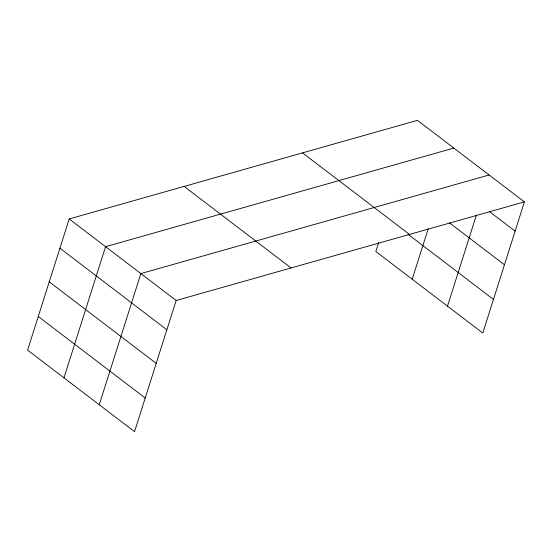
<?xml version="1.0" encoding="UTF-8"?>
<svg xmlns="http://www.w3.org/2000/svg" width="552" height="552" viewBox="0 0 552 552"><rect width="100%" height="100%" fill="white"/><g stroke="black" fill="none" stroke-linecap="round" stroke-linejoin="round"><path stroke-width="0.83" d="M524.4 201.887L417.45 120.336L69.207 218.951L27.6 350.113L134.55 431.664L176.157 300.502L524.4 201.887L482.793 333.049L375.843 251.498L378.707 242.48M63.963 377.837L105.57 246.682L453.813 148.067M99.256 404.754L140.863 273.592L489.106 174.977M412.206 279.222L428.242 228.673M447.499 306.139L476.445 214.894M489.327 211.471L515.119 231.136M449.48 222.849L504.452 264.767M302.53 152.883L409.481 234.427M408.059 234.303L493.46 299.419M184.126 186.41L291.077 267.955M69.207 218.951L176.157 300.502M59.926 248.207L166.876 329.751M49.259 281.837L156.209 363.382M38.267 316.482L145.217 398.033"/></g></svg>
